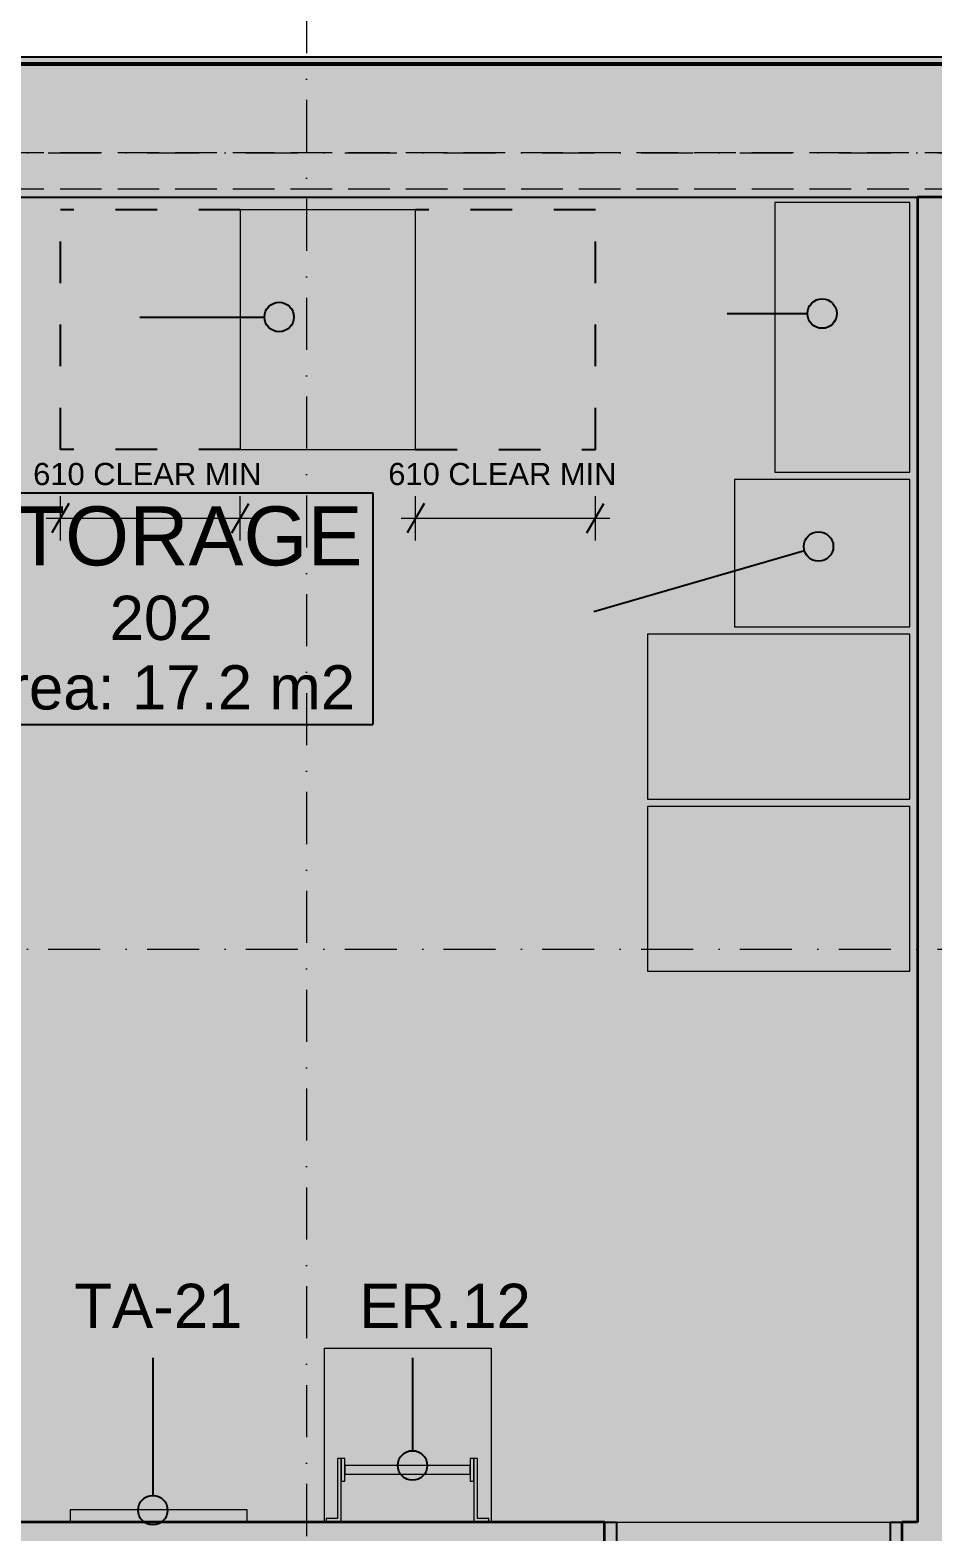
# Model space of a CAD drawing. Header units: millimetres. Extents: x -14278 to 103595, y -22378 to 34603.
# Drawn here: x 63001 to 66065, y -7194 to -2101 of the extents above; entities that cross this region are included whole.
import ezdxf
from ezdxf.enums import TextEntityAlignment as Align

# ---------------------------------------------------------------- set-up
doc = ezdxf.new("R2010")
doc.units = ezdxf.units.MM
doc.header["$MEASUREMENT"] = 0
for name, pattern in [('Dashed', [282.222223, 141.111112, -141.111112]), ('Dot & Dashed', [335.138881, 176.388884, -88.194442, 0, -70.555556]), ('Hidden Line', [195.611112, 141.111112, -54.5])]:
    doc.linetypes.add(name, pattern=pattern)
for name, color, linetype in [('A-Zz_20_10_90-T_TextFFEInternal', 7, 'Continuous'), ('NewA-Ee_25_10-M_WallsExternal', 7, 'Continuous'), ('NewA-Ee_25_10-M_WallsInternal', 7, 'Continuous'), ('NewA-Ee_30_10-M_Roofs', 7, 'Continuous'), ('NewA-Ee_30_40-M_Floors', 7, 'Continuous'), ('NewA-Ee_40_20-M_GeneralFFAndEInternalEquipment', 7, 'Continuous'), ('NewA-Ee_40_20-M_GeneralFFAndEInternalFixed', 7, 'Continuous'), ('NewA-SL-M_SpacesInternal', 7, 'Continuous'), ('NewA-Ss_30_25-M_CeilingAndSoffitSystems', 7, 'Continuous'), ('NewA-Zz_20_10_90-T_TextFFEInternal', 7, 'Continuous'), ('NewA-Zz_20_20-D_DimensionFFE', 7, 'Continuous'), ('NewA-Zz_35_40_80-M_GridStructural', 7, 'Continuous'), ('NewA-Zz_50_90_00-M_GrossInternal', 7, 'Continuous'), ('NewA-Zz_60_50_90-P_VoidOpening', 7, 'Continuous')]:
    doc.layers.add(name, color=color, linetype=linetype)
doc.styles.add('GENERATED_STYLE_1', font='')
doc.styles.get('GENERATED_STYLE_1').set_extended_font_data('Arial')
doc.dimstyles.new('GENERATED_STYLE__3', dxfattribs={"dimtxt": 75, "dimasz": 76, "dimexe": 0.18, "dimexo": 300, "dimgap": 0.09, "dimtad": 1, "dimtih": 1, "dimtoh": 1, "dimdec": 0, "dimzin": 0, "dimdsep": 46, "dimtxsty": 'GENERATED_STYLE_1', "dimblk": 'ARROWHEAD_2', "dimblk1": 'ARROWHEAD_2', "dimblk2": 'ARROWHEAD_2', "dimcen": 0.09, "dimclrd": 6, "dimclre": 6, "dimclrt": 7, "dimazin": 0, "dimtfac": 1, "dimtdec": 4, "dimtmove": 2, "dimatfit": 3, "dimfxl": 0, "dimtolj": 1, "dimtzin": 0, "dimarcsym": 0})

# ---------------------------------------------------------------- blocks, each defined once
blk = doc.blocks.new('Slab_29_2', base_point=(94289.5, -11216.8))
at = {"layer": 'NewA-Ee_30_40-M_Floors', "linetype": 'Continuous', "lineweight": 13}
blk.add_hatch(color=254, dxfattribs=at).paths.add_polyline_path([(94289.5, -11216.8), (94289.5, -4919.6), (96739.2, -4919.6), (96739.2, -2667.5), (62189.8, -2667.5), (62189.8, -11216.8)])
at = {"layer": 'NewA-Ee_30_40-M_Floors', "color": 6, "linetype": 'Continuous', "lineweight": 13, "flags": 128}
blk.add_lwpolyline([(94289.5, -11216.8), (62189.8, -11216.8), (62189.8, -2667.5), (96739.2, -2667.5), (96739.2, -4919.6), (94289.5, -4919.6)], close=True, dxfattribs=at)
blk = doc.blocks.new('STORAGE_202_39_2', base_point=(63446.3, -4024.1))
at = {"layer": 'NewA-SL-M_SpacesInternal', "color": 253, "linetype": 'Continuous', "lineweight": 13}
for p, q in [((62189.8, -2667.5), (62189.8, -7161.2)), ((66013.1, -2667.5), (62189.8, -2667.5)), ((66013.1, -7161.2), (66013.1, -2667.5)), ((62189.8, -7161.2), (66013.1, -7161.2))]:
    blk.add_line(p, q, dxfattribs=at)
at = {"layer": 'NewA-SL-M_SpacesInternal', "linetype": 'Continuous'}
for p, q in [((62728.2, -3670.5), (62728.2, -3984.8)), ((62728.2, -3670.5), (64164.4, -3670.5)), ((64164.4, -3670.5), (64164.4, -3984.8)), ((62728.2, -3984.8), (62728.2, -4220.5)), ((64164.4, -3984.8), (64164.4, -4220.5)), ((62728.2, -4220.5), (62728.2, -4456.2)), ((64164.4, -4220.5), (64164.4, -4456.2)), ((62728.2, -4456.2), (64164.4, -4456.2))]:
    blk.add_line(p, q, dxfattribs=at)
at = {"layer": 'NewA-SL-M_SpacesInternal', "color": 5, "lineweight": 70, "style": 'GENERATED_STYLE_1'}
for tag, height, p in [('ROOM_NAME', 200, (63446.3, -3716.2)), ('ROOM_NUMBER', 150, (63446.3, -4019.1)), ('adj_text', 150, (63446.3, -4254.8))]:
    blk.add_attdef(tag, text='', height=height, dxfattribs=at).set_placement(p, align=Align.TOP_CENTER)
blk = doc.blocks.new('Slab_38_2', base_point=(62189.8, -7161.2))
at = {"layer": 'NewA-Ss_30_25-M_CeilingAndSoffitSystems', "linetype": 'Continuous', "lineweight": 0}
blk.add_hatch(color=255, dxfattribs=at).paths.add_polyline_path([(62189.8, -7161.2), (64000.4, -7161.2), (64000.4, -6570.8), (64565.6, -6570.8), (64565.6, -7161.2), (66013.1, -7161.2), (66013.1, -2667.5), (62189.8, -2667.5)])
at = {"layer": 'NewA-Ss_30_25-M_CeilingAndSoffitSystems', "color": 6, "linetype": 'Continuous', "lineweight": 13, "flags": 128}
blk.add_lwpolyline([(62189.8, -7161.2), (64000.4, -7161.2), (64000.4, -6570.8), (64565.6, -6570.8), (64565.6, -7161.2), (66013.1, -7161.2), (66013.1, -2667.5), (62189.8, -2667.5)], close=True, dxfattribs=at)
blk = doc.blocks.new('Wall_68_2', base_point=(62039.5, -2517.3))
at = {"layer": 'NewA-Ee_25_10-M_WallsExternal', "linetype": 'Continuous', "lineweight": 13}
for points in [[(68159.4, -2192.3), (61714.6, -2192.3), (61734.7, -2212.5), (68159.4, -2212.5)], [(61739.5, -2217.2), (62039.5, -2517.3), (68179.5, -2517.3), (68179.5, -2492.3), (68159.4, -2492.3), (68159.4, -2217.2)], [(62039.5, -2517.3), (62109.9, -2587.6), (68166.5, -2587.6), (68166.5, -2542.3), (68179.5, -2542.3), (68179.5, -2517.3)], [(68166.5, -2587.6), (62109.9, -2587.6), (62173.4, -2651.1), (68166.5, -2651.1)], [(68166.5, -2651.1), (62173.4, -2651.1), (62189.8, -2667.5), (68166.5, -2667.5)]]:
    blk.add_hatch(color=6, dxfattribs=at).paths.add_polyline_path(points)
at = {"layer": 'NewA-Ee_25_10-M_WallsExternal', "linetype": 'Continuous'}
blk.add_line((61734.7, -2212.5), (68159.4, -2212.5), dxfattribs=at)
at = {"layer": 'NewA-Ee_25_10-M_WallsExternal', "color": 92, "linetype": 'Continuous', "lineweight": 35}
blk.add_line((61739.5, -2217.2), (68159.4, -2217.2), dxfattribs=at)
at = {"layer": 'NewA-Ee_25_10-M_WallsExternal', "linetype": 'Continuous', "flags": 128}
for points in [[(68159.4, -2192.3), (61714.6, -2192.3)], [(62189.8, -2667.5), (68166.5, -2667.5)]]:
    blk.add_lwpolyline(points, dxfattribs=at)
blk = doc.blocks.new('Wall_84_2', base_point=(66013.1, -2667.5))
at = {"layer": 'NewA-Ee_25_10-M_WallsInternal', "linetype": 'Continuous', "lineweight": 13}
blk.add_hatch(color=6, dxfattribs=at).paths.add_polyline_path([(66013.1, -2667.5), (66013.1, -9771.9), (66163.1, -9621.9), (66163.1, -2667.5)])
at = {"layer": 'NewA-Ee_25_10-M_WallsInternal', "color": 92, "linetype": 'Continuous', "lineweight": 35, "flags": 128}
for points in [[(66013.1, -2667.5), (66013.1, -7161.2)], [(66163.1, -2667.5), (66013.1, -2667.5)]]:
    blk.add_lwpolyline(points, dxfattribs=at)
blk = doc.blocks.new('Door 19_10')
at = {"layer": 'NewA-Ee_25_10-M_WallsInternal', "linetype": 'Continuous', "lineweight": 13}
for points in [[(465, 930), (420, 930), (420, 0), (465, 0)], [(-465, -150), (-465, 0), (-505, 0), (-505, -150)], [(505, -150), (505, 0), (465, 0), (465, -150)]]:
    blk.add_hatch(color=255, dxfattribs=at).paths.add_polyline_path(points)
at = {"layer": 'NewA-Ee_25_10-M_WallsInternal', "linetype": 'Continuous'}
for p, q in [((420, 0), (420, 930)), ((420, 930), (465, 930)), ((465, 930), (465, 0)), ((-465, 0), (-505, 0)), ((-505, 0), (-505, -150)), ((-465, -150), (-465, 0)), ((465, 0), (420, 0)), ((505, 0), (465, 0)), ((465, 0), (465, -150)), ((505, -150), (505, 0)), ((-505, -150), (-465, -150)), ((465, -150), (505, -150))]:
    blk.add_line(p, q, dxfattribs=at)
at = {"layer": 'NewA-Ee_25_10-M_WallsInternal', "color": 92, "linetype": 'Continuous', "lineweight": 35}
for p, q in [((-505, 0), (-505, -150)), ((505, 0), (505, -150))]:
    blk.add_line(p, q, dxfattribs=at)
at = {"layer": 'NewA-Ee_25_10-M_WallsInternal', "color": 6, "linetype": 'Continuous', "lineweight": 13}
blk.add_arc((465, 0), 930, 90, 180, dxfattribs=at)
blk = doc.blocks.new('D Marker 19')
at = {"layer": 'NewA-Ee_25_10-M_WallsInternal', "style": 'GENERATED_STYLE_1'}
blk.add_attdef('AC_WIDO_ID', text='', height=125, dxfattribs=at).set_placement((-262.1, 94.8), align=Align.BOTTOM_LEFT)
blk = doc.blocks.new('Wall_96_2', base_point=(66013.1, -7161.2))
at = {"layer": 'NewA-Ee_25_10-M_WallsInternal', "linetype": 'Continuous', "lineweight": 13}
for points in [[(62189.8, -7311.2), (64951, -7311.2), (64951, -7161.2), (62189.8, -7161.2)], [(65961, -7311.2), (66013.1, -7311.2), (66013.1, -7161.2), (65961, -7161.2)]]:
    blk.add_hatch(color=6, dxfattribs=at).paths.add_polyline_path(points)
at = {"layer": 'NewA-Ee_25_10-M_WallsInternal', "color": 92, "linetype": 'Continuous', "lineweight": 35}
for p, q in [((64951, -7311.2), (64951, -7161.2)), ((65961, -7311.2), (65961, -7161.2))]:
    blk.add_line(p, q, dxfattribs=at)
at = {"layer": 'NewA-Ee_25_10-M_WallsInternal', "color": 92, "linetype": 'Continuous', "lineweight": 35, "flags": 128}
for points in [[(64951, -7161.2), (62189.8, -7161.2)], [(62189.8, -7161.2), (62189.8, -7311.2)], [(66013.1, -7161.2), (65961, -7161.2)], [(62189.8, -7311.2), (64587.5, -7311.2)], [(64712.5, -7311.2), (64951, -7311.2)], [(65961, -7311.2), (66013.1, -7311.2)]]:
    blk.add_lwpolyline(points, dxfattribs=at)
at = {"layer": 'NewA-Ee_25_10-M_WallsInternal', "linetype": 'Continuous', "xscale": -1, "zscale": 1000, "rotation": 180}
blk.add_blockref('Door 19_10', (65456, -7311.2), dxfattribs=at)
at = {"layer": 'NewA-Ee_25_10-M_WallsInternal'}
ref = blk.add_blockref('D Marker 19', (65456, -7311.2), dxfattribs=dict(at, rotation=180))
ref.add_attrib('AC_WIDO_ID', 'D202', dxfattribs={"color": 7, "height": 125, "rotation": 360, "style": 'GENERATED_STYLE_1'}).set_placement((65251.1, -7613.1), align=Align.BOTTOM_LEFT)
blk = doc.blocks.new('Morph_11_2', base_point=(62039.5, -17767.3))
at = {"layer": 'NewA-Ee_40_20-M_GeneralFFAndEInternalFixed', "linetype": 'Continuous', "lineweight": 0}
blk.add_hatch(color=255, dxfattribs=at).paths.add_polyline_path([(65528.8, -2686.1), (65528.8, -3599.9), (65986, -3599.9), (65986, -2686.1)])
at = {"layer": 'NewA-Ee_40_20-M_GeneralFFAndEInternalFixed', "color": 1, "linetype": 'Continuous', "lineweight": 18, "flags": 128}
for points in [[(65528.8, -2686.1), (65528.8, -3599.9)], [(65986, -2686.1), (65528.8, -2686.1)], [(65986, -3599.9), (65986, -2686.1)], [(65528.8, -3599.9), (65986, -3599.9)]]:
    blk.add_lwpolyline(points, dxfattribs=at)
blk = doc.blocks.new('Morph_12_2', base_point=(62039.5, -17767.3))
at = {"layer": 'NewA-Ee_40_20-M_GeneralFFAndEInternalFixed', "linetype": 'Continuous', "lineweight": 0}
blk.add_hatch(color=255, dxfattribs=at).paths.add_polyline_path([(65097, -5292.7), (65986, -5292.7), (65986, -4733.9), (65097, -4733.9)])
at = {"layer": 'NewA-Ee_40_20-M_GeneralFFAndEInternalFixed', "color": 1, "linetype": 'Continuous', "lineweight": 18, "flags": 128}
for points in [[(65986, -4733.9), (65097, -4733.9)], [(65097, -4733.9), (65097, -5292.7)], [(65986, -5292.7), (65986, -4733.9)], [(65097, -5292.7), (65986, -5292.7)]]:
    blk.add_lwpolyline(points, dxfattribs=at)
blk = doc.blocks.new('Morph_13_2', base_point=(62039.5, -17767.3))
at = {"layer": 'NewA-Ee_40_20-M_GeneralFFAndEInternalFixed', "linetype": 'Continuous', "lineweight": 0}
blk.add_hatch(color=255, dxfattribs=at).paths.add_polyline_path([(65097, -4709.1), (65986, -4709.1), (65986, -4149.7), (65097, -4149.7)])
at = {"layer": 'NewA-Ee_40_20-M_GeneralFFAndEInternalFixed', "color": 1, "linetype": 'Continuous', "lineweight": 18, "flags": 128}
for points in [[(65986, -4149.7), (65097, -4149.7)], [(65097, -4149.7), (65097, -4709.1)], [(65986, -4709.1), (65986, -4149.7)], [(65097, -4709.1), (65986, -4709.1)]]:
    blk.add_lwpolyline(points, dxfattribs=at)
blk = doc.blocks.new('Morph_14_2', base_point=(62039.5, -17767.3))
at = {"layer": 'NewA-Ee_40_20-M_GeneralFFAndEInternalFixed', "linetype": 'Continuous', "lineweight": 0}
blk.add_hatch(color=255, dxfattribs=at).paths.add_polyline_path([(65391.3, -4124.9), (65986, -4124.9), (65986, -3624.8), (65391.3, -3624.8)])
at = {"layer": 'NewA-Ee_40_20-M_GeneralFFAndEInternalFixed', "color": 1, "linetype": 'Continuous', "lineweight": 18, "flags": 128}
for points in [[(65986, -3624.8), (65391.3, -3624.8)], [(65391.3, -3624.8), (65391.3, -4124.9)], [(65986, -4124.9), (65986, -3624.8)], [(65391.3, -4124.9), (65986, -4124.9)]]:
    blk.add_lwpolyline(points, dxfattribs=at)
blk = doc.blocks.new('Morph_15_2', base_point=(62039.5, -17767.3))
at = {"layer": 'NewA-Ee_40_20-M_GeneralFFAndEInternalFixed', "linetype": 'Continuous', "lineweight": 0}
blk.add_hatch(color=255, dxfattribs=at).paths.add_polyline_path([(63714.9, -2710.9), (63714.9, -3523.2), (64309.6, -3523.2), (64309.6, -2710.9)])
at = {"layer": 'NewA-Ee_40_20-M_GeneralFFAndEInternalFixed', "color": 1, "linetype": 'Continuous', "lineweight": 18, "flags": 128}
for points in [[(63714.9, -2710.9), (63714.9, -3523.2)], [(64309.6, -2710.9), (63714.9, -2710.9)], [(64309.6, -3523.2), (64309.6, -2710.9)], [(63714.9, -3523.2), (64309.6, -3523.2)]]:
    blk.add_lwpolyline(points, dxfattribs=at)
blk = doc.blocks.new('Standard grid marker')
at = {"layer": 'NewA-Zz_35_40_80-M_GridStructural', "color": 6, "linetype": 'Dot & Dashed', "lineweight": 13}
blk.add_line((1000, 0), (18130.8, 0), dxfattribs=at)
at = {"layer": 'NewA-Zz_35_40_80-M_GridStructural', "style": 'GENERATED_STYLE_1'}
blk.add_attdef('AC_MarkerText_1', text='', height=250, rotation=90, dxfattribs=at).set_placement((-250, 14.3), align=Align.MIDDLE_CENTER)
blk = doc.blocks.new('Standard grid marker_2')
at = {"layer": 'NewA-Zz_35_40_80-M_GridStructural', "color": 6, "linetype": 'Dot & Dashed', "lineweight": 13}
blk.add_line((1000, 0), (40175.6, 0), dxfattribs=at)
at = {"layer": 'NewA-Zz_35_40_80-M_GridStructural', "style": 'GENERATED_STYLE_1'}
blk.add_attdef('AC_MarkerText_1', text='', height=250, dxfattribs=at).set_placement((41425.6, 14.3), align=Align.MIDDLE_CENTER)
blk = doc.blocks.new('Standard grid marker_4')
at = {"layer": 'NewA-Zz_35_40_80-M_GridStructural', "color": 6, "linetype": 'Dot & Dashed', "lineweight": 13}
blk.add_line((1000, 0), (40175.6, 0), dxfattribs=at)
blk = doc.blocks.new('Mirror 19_3')
at = {"layer": 'NewA-Ee_40_20-M_GeneralFFAndEInternalEquipment', "color": 1, "linetype": 'Continuous', "lineweight": 18}
for p, q in [((600, 40), (0, 40)), ((0, 40), (0, 0)), ((600, 40), (0, 40)), ((0, 40), (0, 0)), ((0, 0), (600, 0)), ((0, 0), (600, 0)), ((600, 0), (600, 40)), ((600, 0), (600, 40))]:
    blk.add_line(p, q, dxfattribs=at)
blk = doc.blocks.new('Wall Mounted Ladder 19')
at = {"layer": 'NewA-Ee_40_20-M_GeneralFFAndEInternalFixed', "color": 1, "linetype": 'Continuous', "lineweight": 18}
for p, q in [((-275.8, 0), (-275.8, -12.7)), ((-225, 0), (-275.8, 0)), ((-225, -215.9), (-225, 0)), ((225, 0), (225, -215.9)), ((275.8, 0), (225, 0)), ((275.8, -12.7), (275.8, 0)), ((-275.8, -12.7), (-237.7, -12.7)), ((-237.7, -12.7), (-237.7, -215.9)), ((237.7, -215.9), (237.7, -12.7)), ((237.7, -12.7), (275.8, -12.7)), ((-212.3, -139.7), (-225, -139.7)), ((-225, -139.7), (-225, -215.9)), ((-212.3, -215.9), (-212.3, -139.7)), ((225, -139.7), (212.3, -139.7)), ((212.3, -139.7), (212.3, -215.9)), ((225, -215.9), (225, -139.7)), ((-212.3, -162.8), (-212.3, -192.8)), ((212.3, -162.8), (-212.3, -162.8)), ((-212.3, -192.8), (212.3, -192.8)), ((212.3, -192.8), (212.3, -162.8)), ((-237.7, -215.9), (-225, -215.9)), ((-225, -215.9), (-212.3, -215.9)), ((212.3, -215.9), (225, -215.9)), ((225, -215.9), (237.7, -215.9))]:
    blk.add_line(p, q, dxfattribs=at)
blk = doc.blocks.new('Beam_16_2', base_point=(96889.5, -11217.3))
at = {"layer": 'NewA-Ee_30_10-M_Roofs', "color": 6, "linetype": 'Hidden Line', "lineweight": 13}
blk.add_line((96889.5, -2517.3), (62039.5, -2517.3), dxfattribs=at)
blk = doc.blocks.new('Line_66_2', base_point=(63374.3, -3073.9))
at = {"layer": 'NewA-Zz_20_10_90-T_TextFFEInternal', "linetype": 'Continuous'}
blk.add_hatch(color=256, dxfattribs=at).paths.add_polyline_path([(63896.7, -3073.9), (63892.9, -3054.7), (63882.1, -3038.5), (63865.9, -3027.7), (63846.7, -3023.9), (63827.6, -3027.7), (63811.4, -3038.5), (63800.5, -3054.7), (63796.7, -3073.9), (63800.5, -3093), (63811.4, -3109.2), (63827.6, -3120.1), (63846.7, -3123.9), (63865.9, -3120.1), (63882.1, -3109.2), (63892.9, -3093)])
blk.add_line((63374.3, -3073.9), (63796.7, -3073.9), dxfattribs=at)
blk.add_circle((63846.7, -3073.9), 50, dxfattribs=at)
blk = doc.blocks.new('Line_67_2', base_point=(65366.5, -3062.3))
at = {"layer": 'NewA-Zz_20_10_90-T_TextFFEInternal', "linetype": 'Continuous'}
blk.add_hatch(color=256, dxfattribs=at).paths.add_polyline_path([(65738.9, -3062.3), (65735.1, -3043.2), (65724.2, -3027), (65708, -3016.2), (65688.9, -3012.3), (65669.7, -3016.2), (65653.5, -3027), (65642.7, -3043.2), (65638.9, -3062.3), (65642.7, -3081.5), (65653.5, -3097.7), (65669.7, -3108.5), (65688.9, -3112.3), (65708, -3108.5), (65724.2, -3097.7), (65735.1, -3081.5)])
blk.add_line((65366.5, -3062.3), (65638.9, -3062.3), dxfattribs=at)
blk.add_circle((65688.9, -3062.3), 50, dxfattribs=at)
blk = doc.blocks.new('Line_68_2', base_point=(64299.3, -6603.6))
at = {"layer": 'NewA-Zz_20_10_90-T_TextFFEInternal', "linetype": 'Continuous'}
blk.add_hatch(color=256, dxfattribs=at).paths.add_polyline_path([(64349.3, -6968.4), (64345.5, -6949.3), (64334.7, -6933.1), (64318.5, -6922.2), (64299.3, -6918.4), (64280.2, -6922.2), (64264, -6933.1), (64253.2, -6949.3), (64249.3, -6968.4), (64253.2, -6987.6), (64264, -7003.8), (64280.2, -7014.6), (64299.3, -7018.4), (64318.5, -7014.6), (64334.7, -7003.8), (64345.5, -6987.6)])
blk.add_line((64299.3, -6603.6), (64299.3, -6918.4), dxfattribs=at)
blk.add_circle((64299.3, -6968.4), 50, dxfattribs=at)
blk = doc.blocks.new('Line_77_2', base_point=(63418.3, -6603.6))
at = {"layer": 'NewA-Zz_20_10_90-T_TextFFEInternal', "linetype": 'Continuous'}
blk.add_hatch(color=256, dxfattribs=at).paths.add_polyline_path([(63468.3, -7120.2), (63464.5, -7101.1), (63453.6, -7084.9), (63437.4, -7074.1), (63418.3, -7070.2), (63399.2, -7074.1), (63382.9, -7084.9), (63372.1, -7101.1), (63368.3, -7120.2), (63372.1, -7139.4), (63382.9, -7155.6), (63399.2, -7166.4), (63418.3, -7170.2), (63437.4, -7166.4), (63453.6, -7155.6), (63464.5, -7139.4)])
blk.add_line((63418.3, -6603.6), (63418.3, -7070.2), dxfattribs=at)
blk.add_circle((63418.3, -7120.2), 50, dxfattribs=at)
blk = doc.blocks.new('Line_78_2', base_point=(64914.2, -4072.9))
at = {"layer": 'NewA-Zz_20_10_90-T_TextFFEInternal', "linetype": 'Continuous'}
blk.add_hatch(color=256, dxfattribs=at).paths.add_polyline_path([(65726.9, -3852.2), (65723.1, -3833.1), (65712.3, -3816.9), (65696, -3806.1), (65676.9, -3802.2), (65657.8, -3806.1), (65641.6, -3816.9), (65630.7, -3833.1), (65626.9, -3852.2), (65630.7, -3871.4), (65641.6, -3887.6), (65657.8, -3898.4), (65676.9, -3902.2), (65696, -3898.4), (65712.3, -3887.6), (65723.1, -3871.4)])
blk.add_line((64914.2, -4072.9), (65628.9, -3866.1), dxfattribs=at)
blk.add_circle((65676.9, -3852.2), 50, dxfattribs=at)
blk = doc.blocks.new('*D1058', base_point=(62039.5, -17767.3))
at = {"layer": 'NewA-Zz_20_20-D_DimensionFFE', "linetype": 'Continuous'}
for p, q in [((63133.7, -3706.3), (63076, -3806.3)), ((63686, -3806.3), (63743.7, -3706.3))]:
    blk.add_line(p, q, dxfattribs=at)
at = {"layer": 'NewA-Zz_20_20-D_DimensionFFE', "color": 6, "linetype": 'Continuous', "lineweight": 13}
for p, q in [((63104.9, -3831.3), (63104.9, -3681.3)), ((63714.9, -3831.3), (63714.9, -3681.3)), ((63056, -3756.3), (63104.9, -3756.3)), ((63104.9, -3756.3), (63714.9, -3756.3)), ((63714.9, -3756.3), (63763.8, -3756.3))]:
    blk.add_line(p, q, dxfattribs=at)
at = {"layer": 'NewA-Zz_20_20-D_DimensionFFE', "insert": (63012.2, -3644.8), "char_height": 75, "attachment_point": 7, "style": 'GENERATED_STYLE_1'}
blk.add_mtext('\\A1;{\\fArial|b0|i0|c0|p34;610 CLEAR MIN}', dxfattribs=at)
blk = doc.blocks.new('ARROWHEAD_2')
at = {"color": 0, "linetype": 'Continuous', "lineweight": 0}
for p, q in [((0, 0), (-1, 0)), ((-0.378, -0.655), (0.378, 0.655))]:
    blk.add_line(p, q, dxfattribs=at)
blk = doc.blocks.new('*D1059', base_point=(62039.5, -17767.3))
at = {"layer": 'NewA-Zz_20_20-D_DimensionFFE', "linetype": 'Continuous'}
for p, q in [((64338.5, -3706.3), (64280.8, -3806.3)), ((64890.8, -3806.3), (64948.5, -3706.3))]:
    blk.add_line(p, q, dxfattribs=at)
at = {"layer": 'NewA-Zz_20_20-D_DimensionFFE', "color": 6, "linetype": 'Continuous', "lineweight": 13}
for p, q in [((64309.6, -3831.3), (64309.6, -3681.3)), ((64919.6, -3831.3), (64919.6, -3681.3)), ((64260.7, -3756.3), (64309.6, -3756.3)), ((64309.6, -3756.3), (64919.6, -3756.3)), ((64919.6, -3756.3), (64968.5, -3756.3))]:
    blk.add_line(p, q, dxfattribs=at)
at = {"layer": 'NewA-Zz_20_20-D_DimensionFFE', "insert": (64217, -3644.8), "char_height": 75, "attachment_point": 7, "style": 'GENERATED_STYLE_1'}
blk.add_mtext('\\A1;{\\fArial|b0|i0|c0|p34;610 CLEAR MIN}', dxfattribs=at)
blk = doc.blocks.new('Label_160_2', base_point=(63984.6, -6267.9))
at = {"layer": 'A-Zz_20_10_90-T_TextFFEInternal', "insert": (64409.6, -6352.2), "char_height": 150, "attachment_point": 2, "style": 'GENERATED_STYLE_1'}
blk.add_mtext('\\fArial|b0|i0|c0|p34;ER.12\\fArial|b0|i0|c0|p34;\\fArial|b0|i0|c0|p34;\\fArial|b0|i0|c0|p34;\\fArial|b0|i0|c0|p34;\\fArial|b0|i0|c0|p34;\\fArial|b0|i0|c0|p34;\\fArial|b0|i0|c0|p34;\\fArial|b0|i0|c0|p34;\\fArial|b0|i0|c0|p34;\\fArial|b0|i0|c0|p34;\\fArial|b0|i0|c0|p34;\\fArial|b0|i0|c0|p34;\\fArial|b0|i0|c0|p34;\\fArial|b0|i0|c0|p34;\\fArial|b0|i0|c0|p34;\\fArial|b0|i0|c0|p34;\\fArial|b0|i0|c0|p34;\\fArial|b0|i0|c0|p34;\\fArial|b0|i0|c0|p34;\\fArial|b0|i0|c0|p34;\\fArial|b0|i0|c0|p34;\\fArial|b0|i0|c0|p34;\\fArial|b0|i0|c0|p34;\\fArial|b0|i0|c0|p34;\\fArial|b0|i0|c0|p34;\\fArial|b0|i0|c0|p34;\\fArial|b0|i0|c0|p34;\\fArial|b0|i0|c0|p34;\\fArial|b0|i0|c0|p34;}', dxfattribs=at)
blk = doc.blocks.new('Label_161_2', base_point=(63011.9, -6267.9))
at = {"layer": 'A-Zz_20_10_90-T_TextFFEInternal', "insert": (63436.9, -6352.2), "char_height": 150, "attachment_point": 2, "style": 'GENERATED_STYLE_1'}
blk.add_mtext('\\fArial|b0|i0|c0|p34;TA-21\\fArial|b0|i0|c0|p34;\\fArial|b0|i0|c0|p34;\\fArial|b0|i0|c0|p34;\\fArial|b0|i0|c0|p34;\\fArial|b0|i0|c0|p34;\\fArial|b0|i0|c0|p34;\\fArial|b0|i0|c0|p34;\\fArial|b0|i0|c0|p34;\\fArial|b0|i0|c0|p34;\\fArial|b0|i0|c0|p34;\\fArial|b0|i0|c0|p34;\\fArial|b0|i0|c0|p34;\\fArial|b0|i0|c0|p34;\\fArial|b0|i0|c0|p34;\\fArial|b0|i0|c0|p34;\\fArial|b0|i0|c0|p34;\\fArial|b0|i0|c0|p34;\\fArial|b0|i0|c0|p34;\\fArial|b0|i0|c0|p34;\\fArial|b0|i0|c0|p34;\\fArial|b0|i0|c0|p34;\\fArial|b0|i0|c0|p34;\\fArial|b0|i0|c0|p34;\\fArial|b0|i0|c0|p34;\\fArial|b0|i0|c0|p34;\\fArial|b0|i0|c0|p34;\\fArial|b0|i0|c0|p34;\\fArial|b0|i0|c0|p34;\\fArial|b0|i0|c0|p34;}', dxfattribs=at)
blk = doc.blocks.new('Beam_18_2', base_point=(96889.5, -11340.6))
at = {"layer": 'NewA-Zz_60_50_90-P_VoidOpening', "color": 6, "linetype": 'Hidden Line', "lineweight": 13}
blk.add_line((96889.5, -2640.6), (62039.5, -2640.6), dxfattribs=at)

msp = doc.modelspace()

# ---------------------------------------------------------------- hatches: boundary and pattern name
at = {"layer": 'NewA-Zz_50_90_00-M_GrossInternal', "linetype": 'Continuous', "lineweight": 140}
msp.add_hatch(color=1, dxfattribs=at).paths.add_polyline_path([(62189.8, -2667.5), (96739.2, -2667.5), (96739.2, -11067), (67539.2, -11067), (67539.2, -15617), (64089.8, -15617), (64089.8, -11067), (62189.8, -11067)])

# ---------------------------------------------------------------- linework, layer by layer
at = {"layer": 'NewA-Zz_20_10_90-T_TextFFEInternal', "linetype": 'Dashed'}
for p, q in [((63714.9, -2710.9), (63104.9, -2710.9)), ((63104.9, -3523.2), (63104.9, -2710.9)), ((64919.6, -2710.9), (64309.6, -2710.9)), ((64919.6, -3523.2), (64919.6, -2710.9)), ((63714.9, -3523.2), (63104.9, -3523.2)), ((64309.6, -3523.2), (64919.6, -3523.2))]:
    msp.add_line(p, q, dxfattribs=at)
at = {"layer": 'NewA-Zz_50_90_00-M_GrossInternal', "linetype": 'Continuous', "flags": 128}
msp.add_lwpolyline([(62189.8, -2667.5), (96739.2, -2667.5), (96739.2, -11067), (67539.2, -11067), (67539.2, -15617), (64089.8, -15617), (64089.8, -11067), (62189.8, -11067)], close=True, dxfattribs=at)

# ---------------------------------------------------------------- block references
at = {"layer": 'A-Zz_20_10_90-T_TextFFEInternal', "color": 6, "linetype": 'Continuous', "lineweight": 13}
for name, p in [('Label_161_2', (63011.9, -6267.9)), ('Label_160_2', (63984.6, -6267.9))]:
    msp.add_blockref(name, p, dxfattribs=at)
at = {"layer": 'NewA-Ee_25_10-M_WallsExternal', "color": 92, "lineweight": 35}
msp.add_blockref('Wall_68_2', (62039.5, -2517.3), dxfattribs=at)
at = {"layer": 'NewA-Ee_25_10-M_WallsInternal', "color": 92, "lineweight": 35}
for name, p in [('Wall_84_2', (66013.1, -2667.5)), ('Wall_96_2', (66013.1, -7161.2))]:
    msp.add_blockref(name, p, dxfattribs=at)
at = {"layer": 'NewA-Ee_30_10-M_Roofs', "color": 6, "lineweight": 13}
msp.add_blockref('Beam_16_2', (96889.5, -11217.3), dxfattribs=at)
at = {"layer": 'NewA-Ee_30_40-M_Floors', "color": 6, "linetype": 'Continuous', "lineweight": 13}
msp.add_blockref('Slab_29_2', (94289.5, -11216.8), dxfattribs=at)
at = {"layer": 'NewA-Ee_40_20-M_GeneralFFAndEInternalEquipment', "color": 6, "linetype": 'Continuous', "lineweight": 13, "zscale": 1000, "rotation": 180}
msp.add_blockref('Mirror 19_3', (63738.1, -7118.4), dxfattribs=at)
at = {"layer": 'NewA-Ee_40_20-M_GeneralFFAndEInternalFixed', "linetype": 'Continuous', "lineweight": 0}
for name in ['Morph_11_2', 'Morph_15_2', 'Morph_14_2', 'Morph_13_2', 'Morph_12_2']:
    msp.add_blockref(name, (62039.5, -17767.3), dxfattribs=at)
at = {"layer": 'NewA-Ee_40_20-M_GeneralFFAndEInternalFixed', "color": 6, "linetype": 'Continuous', "lineweight": 13, "zscale": 1000, "rotation": 180}
msp.add_blockref('Wall Mounted Ladder 19', (64282.4, -7161.2), dxfattribs=at)
at = {"layer": 'NewA-SL-M_SpacesInternal', "linetype": 'Continuous'}
msp.add_blockref('STORAGE_202_39_2', (63446.3, -4024.1), dxfattribs=at).add_auto_attribs({'ROOM_NAME': 'STORAGE', 'ROOM_NUMBER': '202', 'adj_text': 'Area: 17.2 m2'})
at = {"layer": 'NewA-Ss_30_25-M_CeilingAndSoffitSystems', "color": 6, "linetype": 'Continuous', "lineweight": 13}
msp.add_blockref('Slab_38_2', (62189.8, -7161.2), dxfattribs=at)
at = {"layer": 'NewA-Zz_20_10_90-T_TextFFEInternal', "linetype": 'Continuous'}
for name, p in [('Line_66_2', (63374.3, -3073.9)), ('Line_67_2', (65366.5, -3062.3)), ('Line_78_2', (64914.2, -4072.9)), ('Line_77_2', (63418.3, -6603.6)), ('Line_68_2', (64299.3, -6603.6))]:
    msp.add_blockref(name, p, dxfattribs=at)
at = {"layer": 'NewA-Zz_35_40_80-M_GridStructural', "color": 1, "linetype": 'Continuous', "lineweight": 18, "zscale": 1000}
for name, p, rotation in [('Standard grid marker', (63939.5, 3), 270), ('Standard grid marker_4', (101562.8, -2217.3), 180)]:
    msp.add_blockref(name, p, dxfattribs=dict(at, rotation=rotation))
for p in [(60387.2, -2517.3), (60387.2, -5217.3)]:
    msp.add_blockref('Standard grid marker_2', p, dxfattribs=at)
at = {"layer": 'NewA-Zz_60_50_90-P_VoidOpening', "color": 6, "lineweight": 13}
msp.add_blockref('Beam_18_2', (96889.5, -11340.6), dxfattribs=at)

# ---------------------------------------------------------------- dimensions: what is measured, and where the dimension line sits
at = {"layer": 'NewA-Zz_20_20-D_DimensionFFE', "color": 6, "linetype": 'Continuous', "lineweight": 13}
for base, p1, p2, picture, middle in [((63714.9, -3756.3), (63104.9, -3523.2), (63714.9, -3523.2), '*D1058', (63398.6, -3607.3)), ((64919.6, -3756.3), (64309.6, -3523.2), (64919.6, -3523.2), '*D1059', (64603.4, -3607.3))]:
    dim = msp.add_linear_dim(base=base, p1=p1, p2=p2, text='610 CLEAR MIN', dimstyle='GENERATED_STYLE__3', dxfattribs=at)
    dim.commit()
    dim.dimension.update_dxf_attribs({"geometry": picture, "text_midpoint": middle, "dimtype": 160})

doc.saveas('drawing.dxf')
